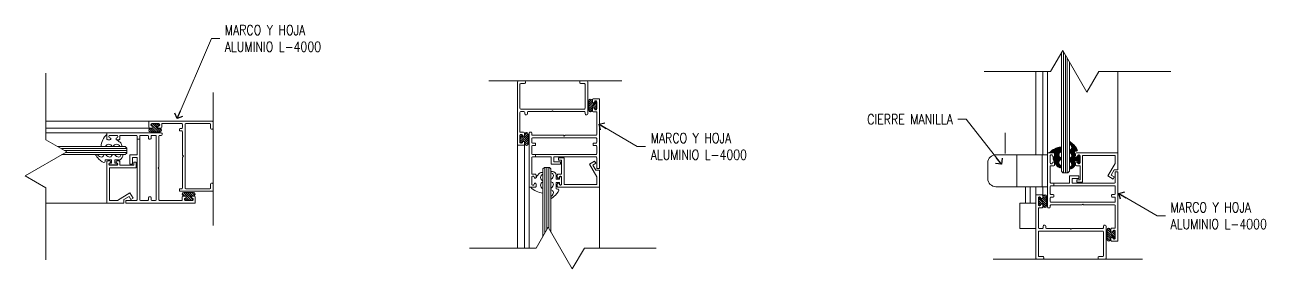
# Model space of a CAD drawing. Header units: metres. Extents: x -40 to 265, y 63 to 163.
# Drawn here: x -38.037 to -37.288, y 66.397 to 66.543 of the extents above; entities that cross this region are included whole.
import ezdxf

# ---------------------------------------------------------------- set-up
doc = ezdxf.new("R2010")
doc.units = ezdxf.units.M
doc.header["$LTSCALE"] = 5
doc.header["$MEASUREMENT"] = 0
doc.layers.get('0').update_dxf_attribs({"color": 30})
for name, color, linetype, lineweight in [('A-ANNO-DIMS', 3, 'Continuous', 18), ('A-ANNO-SYMB', 3, 'Continuous', 18), ('A-ANNO-TEXT', 3, 'Continuous', 18), ('A-DETL-MBND', 3, 'Continuous', 18), ('A-DETL-PATT', 8, 'Continuous', 18)]:
    doc.layers.add(name, color=color, linetype=linetype, lineweight=lineweight)
doc.styles.add('E-ROMANS', font='romans.shx', dxfattribs={"width": 0.8})
doc.dimstyles.new('E-0001_ARW_24', dxfattribs={"dimscale": 0.001, "dimtxt": 2.4, "dimasz": 2.4, "dimexe": 1.2, "dimexo": 0.8, "dimgap": 1.2, "dimtad": 0, "dimdec": 0, "dimlfac": 1000, "dimzin": 0, "dimdsep": 46, "dimtxsty": 'E-ROMANS', "dimblk": 'OPEN90', "dimcen": 1.2, "dimclrd": 256, "dimclre": 256, "dimclrt": 256, "dimadec": 0, "dimazin": 0, "dimtfac": 1, "dimtdec": 0, "dimtmove": 1, "dimatfit": 3, "dimldrblk": 'OPEN90', "dimfxl": 1, "dimtfill": 1, "dimtolj": 1, "dimtzin": 0, "dimlwd": -1, "dimarcsym": 0})
pattern_1 = [(45, (2.19729854, 0.17495757), (-0.000265165043, 0.000265165043), [])]

# ---------------------------------------------------------------- blocks, each defined once
blk = doc.blocks.new('_Open90')
at = {"color": 0, "linetype": 'ByBlock', "lineweight": -2}
for p, q in [((0, 0), (-1, 0)), ((-0.5, 0.5), (0, 0)), ((0, 0), (-0.5, -0.5))]:
    blk.add_line(p, q, dxfattribs=at)

msp = doc.modelspace()

# ---------------------------------------------------------------- hatches: boundary and pattern name
at = {"layer": 'A-DETL-PATT'}
h = msp.add_hatch(dxfattribs=at)
h.set_pattern_fill('ANSI31', color=256, scale=0.003, style=0)
h.set_pattern_definition(pattern_1)
edge = h.paths.add_edge_path()
edge.add_line((-37.417303, 66.466827), (-37.417303, 66.469537))
edge.add_arc((-37.416441, 66.458242), 0.011328, 94.363712, 136.53353)
edge.add_line((-37.424663, 66.466035), (-37.421832, 66.466035))
edge.add_arc((-37.421832, 66.465557), 0.000477, 0, 90, ccw=False)
edge.add_line((-37.421354, 66.465557), (-37.421354, 66.464221))
edge.add_arc((-37.421832, 66.464221), 0.000477, -90, 0, ccw=False)
edge.add_line((-37.421832, 66.463744), (-37.422118, 66.463744))
edge.add_arc((-37.417851, 66.462849), 0.00436, 168.153871, 213.321258)
edge.add_arc((-37.421832, 66.460116), 0.000477, 19.26876, 45, ccw=False)
edge.add_spline(control_points=[(-37.421381, 66.460274), (-37.421033, 66.459721), (-37.420299, 66.458575), (-37.418945, 66.457045), (-37.417754, 66.457184), (-37.417303, 66.457237)], knot_values=[0.0002175, 0.0002175, 0.0002175, 0.0002175, 0.0022229, 0.004367, 0.0056704, 0.0056704, 0.0056704, 0.0056704], degree=3, periodic=0)
edge.add_line((-37.417303, 66.457237), (-37.417303, 66.458282))
edge.add_arc((-37.416717, 66.460241), 0.002045, 106.663032, 253.336968, ccw=False)
edge.add_line((-37.417303, 66.4622), (-37.417303, 66.462909))
edge.add_arc((-37.416717, 66.464868), 0.002045, 106.663032, 253.336968, ccw=False)
h = msp.add_hatch(dxfattribs=at)
h.set_pattern_fill('ANSI31', color=256, scale=0.003, style=0)
h.set_pattern_definition(pattern_1)
edge = h.paths.add_edge_path()
edge.add_line((-37.409503, 66.463226), (-37.40938, 66.467101))
edge.add_spline(control_points=[(-37.40938, 66.467101), (-37.408809, 66.467113), (-37.406646, 66.467156), (-37.409976, 66.471154), (-37.411724, 66.472406), (-37.412531, 66.472984)], knot_values=[0, 0, 0, 0, 0.0014355, 0.005431, 0.0088574, 0.0088574, 0.0088574, 0.0088574], degree=3, periodic=0)
edge.add_line((-37.412531, 66.472984), (-37.412531, 66.471665))
edge.add_spline(control_points=[(-37.412531, 66.471665), (-37.412285, 66.471466), (-37.411428, 66.470771), (-37.410545, 66.4686), (-37.411954, 66.467968), (-37.412531, 66.46771)], knot_values=[0, 0, 0, 0, 0.0009721, 0.0033964, 0.0050747, 0.0050747, 0.0050747, 0.0050747], degree=3, periodic=0)
edge.add_line((-37.412531, 66.46771), (-37.412531, 66.466746))
edge.add_spline(control_points=[(-37.412531, 66.466746), (-37.412285, 66.466547), (-37.411428, 66.465851), (-37.410545, 66.463681), (-37.411954, 66.463049), (-37.412531, 66.46279)], knot_values=[0, 0, 0, 0, 0.0009721, 0.0033964, 0.0050747, 0.0050747, 0.0050747, 0.0050747], degree=3, periodic=0)
edge.add_line((-37.412531, 66.46279), (-37.412531, 66.461421))
edge.add_spline(control_points=[(-37.412531, 66.461421), (-37.412285, 66.461222), (-37.411428, 66.460526), (-37.410545, 66.458356), (-37.411954, 66.457724), (-37.412531, 66.457465)], knot_values=[0, 0, 0, 0, 0.0009721, 0.0033964, 0.0050747, 0.0050747, 0.0050747, 0.0050747], degree=3, periodic=0)
edge.add_line((-37.412531, 66.457465), (-37.412531, 66.456603))
edge.add_arc((-37.412054, 66.459387), 0.002824, 260.289396, 334.592532)
edge.add_line((-37.409503, 66.458175), (-37.409503, 66.461271))
edge.add_line((-37.409503, 66.461271), (-37.407385, 66.461271))
edge.add_line((-37.407385, 66.461271), (-37.407385, 66.4601))
edge.add_arc((-37.407098, 66.4601), 0.000286, 180, 270)
edge.add_line((-37.407098, 66.459814), (-37.406621, 66.459814))
edge.add_arc((-37.406621, 66.4601), 0.000286, 270, 360)
edge.add_line((-37.406335, 66.4601), (-37.406335, 66.464396))
edge.add_arc((-37.406621, 66.464396), 0.000286, 360, 450)
edge.add_line((-37.406621, 66.464682), (-37.407098, 66.464682))
edge.add_arc((-37.407098, 66.464396), 0.000286, 90, 180)
edge.add_line((-37.407385, 66.464396), (-37.407385, 66.463226))
edge.add_line((-37.407385, 66.463226), (-37.409503, 66.463226))

# ---------------------------------------------------------------- linework, layer by layer
for p, q in [((-37.698192, 66.497987), (-37.699893, 66.496286)), ((-37.699234, 66.498211), (-37.699833, 66.497612)), ((-37.697889, 66.497025), (-37.699893, 66.49502)), ((-37.695543, 66.496839), (-37.699893, 66.492489)), ((-37.697678, 66.49597), (-37.699893, 66.493755)), ((-37.695216, 66.495901), (-37.699854, 66.491263)), ((-37.697889, 66.491962), (-37.699247, 66.490605)), ((-37.695216, 66.494635), (-37.696837, 66.493014)), ((-37.695216, 66.49337), (-37.696266, 66.49232)), ((-37.961557, 66.483024), (-37.957207, 66.478673)), ((-37.960619, 66.483351), (-37.955981, 66.478713)), ((-37.959353, 66.483351), (-37.957732, 66.48173)), ((-37.958087, 66.483351), (-37.957037, 66.482301)), ((-37.962929, 66.479333), (-37.96233, 66.478734)), ((-37.962705, 66.480375), (-37.961004, 66.478673)), ((-37.961743, 66.480678), (-37.959738, 66.478673)), ((-37.960688, 66.480889), (-37.958472, 66.478673)), ((-37.95668, 66.480678), (-37.955322, 66.47932)), ((-37.740804, 66.472912), (-37.736167, 66.47755)), ((-37.740804, 66.475443), (-37.739754, 66.476493)), ((-37.740804, 66.474178), (-37.739183, 66.475799)), ((-37.740477, 66.471974), (-37.736127, 66.476324)), ((-37.738343, 66.472843), (-37.736127, 66.475058)), ((-37.738132, 66.476851), (-37.736774, 66.478208)), ((-37.738132, 66.471788), (-37.736127, 66.473793)), ((-37.737828, 66.470826), (-37.736127, 66.472527)), ((-37.736787, 66.470602), (-37.736187, 66.471201)), ((-37.941568, 66.440435), (-37.942926, 66.441793)), ((-37.93763, 66.437762), (-37.942268, 66.4424)), ((-37.940161, 66.437762), (-37.941211, 66.438812)), ((-37.936691, 66.438089), (-37.941042, 66.442439)), ((-37.938896, 66.437762), (-37.940517, 66.439383)), ((-37.937561, 66.440224), (-37.939776, 66.442439)), ((-37.936506, 66.440435), (-37.938511, 66.442439)), ((-37.935544, 66.440738), (-37.937245, 66.442439)), ((-37.93532, 66.44178), (-37.935919, 66.442379)), ((-37.430861, 66.438673), (-37.426223, 66.434035)), ((-37.430861, 66.437407), (-37.42924, 66.435786)), ((-37.430534, 66.439612), (-37.426184, 66.435261)), ((-37.428399, 66.438742), (-37.426184, 66.436527)), ((-37.428188, 66.439797), (-37.426184, 66.437792)), ((-37.427885, 66.440759), (-37.426184, 66.439058)), ((-37.426843, 66.440983), (-37.426244, 66.440384)), ((-37.430861, 66.436142), (-37.429811, 66.435092)), ((-37.428188, 66.434735), (-37.42683, 66.433377)), ((-37.3856, 66.414746), (-37.38995, 66.419096)), ((-37.387734, 66.415615), (-37.38995, 66.417831)), ((-37.387945, 66.414561), (-37.38995, 66.416565)), ((-37.388249, 66.413598), (-37.38995, 66.4153)), ((-37.385273, 66.415685), (-37.38991, 66.420322)), ((-37.387945, 66.419623), (-37.389303, 66.420981)), ((-37.385273, 66.41695), (-37.386894, 66.418571)), ((-37.385273, 66.418216), (-37.386323, 66.419266)), ((-37.38929, 66.413375), (-37.38989, 66.413974))]:
    msp.add_line(p, q)
at = {"layer": 'A-ANNO-SYMB'}
for p, q in [((-37.4165, 66.527303), (-37.423716, 66.514803)), ((-37.402066, 66.502303), (-37.4165, 66.527303)), ((-38.024417, 66.473922), (-38.024417, 66.513707)), ((-37.423716, 66.514803), (-37.463502, 66.514803)), ((-37.394849, 66.514803), (-37.402066, 66.502303)), ((-37.351895, 66.514803), (-37.394849, 66.514803)), ((-38.011917, 66.466705), (-38.024417, 66.473922)), ((-38.036917, 66.452271), (-38.011917, 66.466705)), ((-38.024417, 66.445054), (-38.036917, 66.452271)), ((-38.024417, 66.4021), (-38.024417, 66.445054)), ((-37.724159, 66.421614), (-37.731375, 66.409114)), ((-37.709725, 66.396614), (-37.724159, 66.421614)), ((-37.731375, 66.409114), (-37.771161, 66.409114)), ((-37.702508, 66.409114), (-37.709725, 66.396614)), ((-37.659554, 66.409114), (-37.702508, 66.409114))]:
    msp.add_line(p, q, dxfattribs=at)
at = {"layer": 'A-DETL-MBND'}
for p, q in [((-37.417303, 66.52591), (-37.417303, 66.455153)), ((-37.41612, 66.526645), (-37.41612, 66.454198)), ((-37.414936, 66.524595), (-37.414936, 66.454198)), ((-37.413753, 66.522545), (-37.413753, 66.454198)), ((-37.412531, 66.520428), (-37.412531, 66.455153)), ((-37.432579, 66.464925), (-37.432579, 66.514803)), ((-37.428379, 66.464925), (-37.428379, 66.514803)), ((-37.425554, 66.514803), (-37.425554, 66.466035)), ((-37.383554, 66.514803), (-37.383554, 66.466035)), ((-37.680057, 66.509099), (-37.759686, 66.509099)), ((-37.742522, 66.508621), (-37.742522, 66.470621)), ((-37.738227, 66.509099), (-37.742045, 66.509099)), ((-37.740995, 66.492776), (-37.740995, 66.507094)), ((-37.740518, 66.507571), (-37.738227, 66.507571)), ((-37.73775, 66.508049), (-37.73775, 66.508621)), ((-37.705295, 66.508621), (-37.705295, 66.508049)), ((-37.701, 66.509099), (-37.704818, 66.509099)), ((-37.704818, 66.507571), (-37.702527, 66.507571)), ((-37.70205, 66.507094), (-37.70205, 66.492776)), ((-37.700523, 66.48934), (-37.700523, 66.508621)), ((-37.924432, 66.422603), (-37.924432, 66.502233)), ((-37.699893, 66.497269), (-37.699893, 66.491542)), ((-37.697889, 66.496458), (-37.697889, 66.497269)), ((-37.697698, 66.496537), (-37.697698, 66.497873)), ((-37.69722, 66.498351), (-37.693498, 66.498351)), ((-37.693498, 66.498351), (-37.693498, 66.456793)), ((-37.740995, 66.478353), (-37.740995, 66.490294)), ((-37.702527, 66.492299), (-37.740518, 66.492299)), ((-37.740518, 66.490771), (-37.738609, 66.490771)), ((-37.738132, 66.490294), (-37.738132, 66.48934)), ((-37.736604, 66.48934), (-37.736604, 66.490294)), ((-37.736127, 66.490771), (-37.722197, 66.490771)), ((-37.72186, 66.490911), (-37.721522, 66.491249)), ((-37.721522, 66.491249), (-37.721185, 66.490911)), ((-37.720848, 66.490771), (-37.702527, 66.490771)), ((-37.70205, 66.490294), (-37.70205, 66.48934)), ((-37.697889, 66.491542), (-37.697889, 66.492353)), ((-37.697698, 66.491096), (-37.697698, 66.492433)), ((-37.696934, 66.49606), (-37.69722, 66.49606)), ((-37.696934, 66.495789), (-37.69722, 66.495789)), ((-37.69722, 66.493021), (-37.696934, 66.493021)), ((-37.69722, 66.49291), (-37.696934, 66.49291)), ((-37.695025, 66.490619), (-37.69722, 66.490619)), ((-37.696457, 66.496633), (-37.696457, 66.496537)), ((-37.696457, 66.492433), (-37.696457, 66.492337)), ((-37.696266, 66.496553), (-37.696266, 66.496458)), ((-37.696266, 66.492353), (-37.696266, 66.492258)), ((-37.695502, 66.49711), (-37.69598, 66.49711)), ((-37.695502, 66.496839), (-37.69598, 66.496839)), ((-37.69598, 66.491971), (-37.695502, 66.491971)), ((-37.69598, 66.49186), (-37.695502, 66.49186)), ((-37.695216, 66.492258), (-37.695216, 66.496553)), ((-37.695025, 66.492337), (-37.695025, 66.496633)), ((-37.695025, 66.477064), (-37.695025, 66.490619)), ((-37.962909, 66.485069), (-38.024417, 66.485069)), ((-37.924909, 66.485069), (-37.962909, 66.485069)), ((-37.962909, 66.485069), (-37.962909, 66.481346)), ((-37.961669, 66.482587), (-37.961669, 66.483064)), ((-37.961557, 66.483064), (-37.961557, 66.482587)), ((-37.956975, 66.483351), (-37.961271, 66.483351)), ((-37.961271, 66.482301), (-37.961175, 66.482301)), ((-37.961191, 66.483541), (-37.956896, 66.483541)), ((-37.961191, 66.483541), (-37.956896, 66.483541)), ((-37.957071, 66.482301), (-37.956975, 66.482301)), ((-37.956689, 66.482587), (-37.956689, 66.483064)), ((-37.956419, 66.483064), (-37.956419, 66.482587)), ((-37.955178, 66.481346), (-37.955178, 66.483541)), ((-37.955178, 66.483541), (-37.943237, 66.483541)), ((-37.942759, 66.483064), (-37.942759, 66.481155)), ((-37.941232, 66.445073), (-37.941232, 66.483064)), ((-37.940755, 66.483541), (-37.926437, 66.483541)), ((-37.925959, 66.483064), (-37.925959, 66.480773)), ((-37.924432, 66.480773), (-37.924432, 66.484591)), ((-37.737654, 66.488862), (-37.737082, 66.488862)), ((-37.701573, 66.488862), (-37.701, 66.488862)), ((-37.962909, 66.480869), (-38.024417, 66.480869)), ((-38.024417, 66.478044), (-37.98798, 66.478044)), ((-37.98798, 66.478044), (-37.955512, 66.478044)), ((-37.98798, 66.478044), (-37.98798, 66.474321)), ((-37.986739, 66.475562), (-37.986739, 66.476039)), ((-37.986262, 66.476517), (-37.981966, 66.476517)), ((-37.986262, 66.476517), (-37.981966, 66.476517)), ((-37.986166, 66.475085), (-37.986262, 66.475085)), ((-37.981966, 66.475085), (-37.982062, 66.475085)), ((-37.981489, 66.476039), (-37.981489, 66.475562)), ((-37.980248, 66.476517), (-37.970372, 66.476517)), ((-37.980248, 66.474321), (-37.980248, 66.476517)), ((-37.969894, 66.464911), (-37.969894, 66.476039)), ((-37.968367, 66.438049), (-37.968367, 66.476039)), ((-37.96789, 66.476517), (-37.963594, 66.476517)), ((-37.963117, 66.476039), (-37.963117, 66.474703)), ((-37.962432, 66.480869), (-37.961096, 66.480869)), ((-37.961175, 66.480678), (-37.961987, 66.480678)), ((-37.961987, 66.478673), (-37.956259, 66.478673)), ((-37.96159, 66.474703), (-37.96159, 66.476039)), ((-37.961096, 66.48211), (-37.961191, 66.48211)), ((-37.961113, 66.476517), (-37.958948, 66.476517)), ((-37.960619, 66.481346), (-37.960619, 66.481632)), ((-37.960507, 66.481632), (-37.960507, 66.481346)), ((-37.958471, 66.476039), (-37.958471, 66.438049)), ((-37.957739, 66.481346), (-37.957739, 66.481632)), ((-37.957469, 66.481632), (-37.957469, 66.481346)), ((-37.956259, 66.480678), (-37.957071, 66.480678)), ((-37.956896, 66.48211), (-37.956991, 66.48211)), ((-37.956991, 66.480869), (-37.955655, 66.480869)), ((-37.956944, 66.476039), (-37.956944, 66.457521)), ((-37.955512, 66.476517), (-37.956466, 66.476517)), ((-37.955035, 66.477567), (-37.955035, 66.476994)), ((-37.944669, 66.480201), (-37.944669, 66.479628)), ((-37.943237, 66.480678), (-37.944191, 66.480678)), ((-37.944191, 66.479151), (-37.943237, 66.479151)), ((-37.942759, 66.478673), (-37.942759, 66.464744)), ((-37.925482, 66.480296), (-37.924909, 66.480296)), ((-37.7388, 66.478353), (-37.740995, 66.478353)), ((-37.740995, 66.47234), (-37.740995, 66.476635)), ((-37.740995, 66.47234), (-37.740995, 66.476635)), ((-37.740804, 66.476555), (-37.740804, 66.47226)), ((-37.740518, 66.477112), (-37.740041, 66.477112)), ((-37.740041, 66.476842), (-37.740518, 66.476842)), ((-37.739754, 66.47646), (-37.739754, 66.476555)), ((-37.739563, 66.476635), (-37.739563, 66.47654)), ((-37.739086, 66.476062), (-37.7388, 66.476062)), ((-37.7388, 66.475792), (-37.739086, 66.475792)), ((-37.738322, 66.47654), (-37.738322, 66.477876)), ((-37.738132, 66.477271), (-37.738132, 66.47646)), ((-37.736127, 66.471544), (-37.736127, 66.477271)), ((-37.735498, 66.445551), (-37.735498, 66.478019)), ((-37.73502, 66.478496), (-37.734448, 66.478496)), ((-37.73397, 66.478019), (-37.73397, 66.477064)), ((-37.733493, 66.476587), (-37.714975, 66.476587)), ((-37.733493, 66.47506), (-37.695502, 66.47506)), ((-37.714975, 66.476587), (-37.714498, 66.47611)), ((-37.714498, 66.47611), (-37.71402, 66.476587)), ((-37.71402, 66.476587), (-37.695502, 66.476587)), ((-37.451008, 66.478129), (-37.451008, 66.465661)), ((-38.017265, 66.469793), (-37.977099, 66.469793)), ((-38.015215, 66.468609), (-37.976144, 66.468609)), ((-38.013165, 66.467426), (-37.976144, 66.467426)), ((-37.987503, 66.473844), (-37.986166, 66.473844)), ((-37.985689, 66.474321), (-37.985689, 66.474608)), ((-37.982539, 66.474608), (-37.982539, 66.474321)), ((-37.982062, 66.473844), (-37.980726, 66.473844)), ((-37.976144, 66.468838), (-37.977099, 66.469793)), ((-37.976144, 66.465975), (-37.976144, 66.468838)), ((-37.968367, 66.474226), (-37.969894, 66.474226)), ((-37.96264, 66.474226), (-37.962067, 66.474226)), ((-37.742522, 66.470621), (-37.7388, 66.470621)), ((-37.742522, 66.470621), (-37.742522, 66.409114)), ((-37.740518, 66.471974), (-37.740041, 66.471974)), ((-37.740041, 66.471862), (-37.740518, 66.471862)), ((-37.739754, 66.47226), (-37.739754, 66.472355)), ((-37.739563, 66.472435), (-37.739563, 66.47234)), ((-37.739086, 66.473024), (-37.7388, 66.473024)), ((-37.7388, 66.472912), (-37.739086, 66.472912)), ((-37.738322, 66.471099), (-37.738322, 66.472435)), ((-37.738322, 66.470621), (-37.738322, 66.409114)), ((-37.738132, 66.472355), (-37.738132, 66.471544)), ((-37.73397, 66.472418), (-37.73397, 66.474583)), ((-37.73397, 66.465641), (-37.73397, 66.469937)), ((-37.732157, 66.471941), (-37.733493, 66.471941)), ((-37.733493, 66.470414), (-37.732157, 66.470414)), ((-37.73168, 66.470891), (-37.73168, 66.471464)), ((-37.697316, 66.471464), (-37.697316, 66.470891)), ((-37.695502, 66.471941), (-37.696839, 66.471941)), ((-37.696839, 66.470414), (-37.695502, 66.470414)), ((-37.695025, 66.474583), (-37.695025, 66.472418)), ((-37.695025, 66.469937), (-37.695025, 66.465641)), ((-38.014834, 66.46502), (-37.977099, 66.46502)), ((-38.012718, 66.466242), (-37.976144, 66.466242)), ((-37.989047, 66.46187), (-37.985171, 66.461993)), ((-37.98798, 66.436044), (-37.98798, 66.460829)), ((-37.987503, 66.461306), (-37.986166, 66.461306)), ((-37.986341, 66.459874), (-37.985171, 66.459874)), ((-37.986166, 66.460065), (-37.986262, 66.460065)), ((-37.985689, 66.460829), (-37.985689, 66.460542)), ((-37.985171, 66.459874), (-37.985171, 66.461993)), ((-37.983216, 66.459874), (-37.983216, 66.461993)), ((-37.983216, 66.461993), (-37.980121, 66.461993)), ((-37.982046, 66.459874), (-37.983216, 66.459874)), ((-37.982539, 66.460542), (-37.982539, 66.460829)), ((-37.982062, 66.461306), (-37.980726, 66.461306)), ((-37.981966, 66.460065), (-37.982062, 66.460065)), ((-37.980248, 66.460829), (-37.980248, 66.458633)), ((-37.976144, 66.465975), (-37.977099, 66.46502)), ((-37.97427, 66.459261), (-37.97427, 66.464911)), ((-37.969894, 66.464911), (-37.97427, 66.464911)), ((-37.972743, 66.459261), (-37.972743, 66.463384)), ((-37.972743, 66.463384), (-37.969894, 66.463384)), ((-37.971914, 66.458633), (-37.971914, 66.460469)), ((-37.971914, 66.460469), (-37.970387, 66.460469)), ((-37.970387, 66.457106), (-37.970387, 66.460469)), ((-37.969894, 66.438049), (-37.969894, 66.463384)), ((-37.942759, 66.463394), (-37.942759, 66.445073)), ((-37.94262, 66.464406), (-37.942282, 66.464069)), ((-37.942282, 66.464069), (-37.94262, 66.463731)), ((-37.73397, 66.453283), (-37.73397, 66.463159)), ((-37.695502, 66.465164), (-37.733493, 66.465164)), ((-37.722365, 66.463637), (-37.733493, 66.463637)), ((-37.73168, 66.465164), (-37.73168, 66.463637)), ((-37.722365, 66.463637), (-37.722365, 66.459261)), ((-37.695502, 66.463637), (-37.720838, 66.463637)), ((-37.720838, 66.460788), (-37.720838, 66.463637)), ((-37.716714, 66.460788), (-37.720838, 66.460788)), ((-37.717922, 66.461617), (-37.717922, 66.463144)), ((-37.71456, 66.463144), (-37.717922, 66.463144)), ((-37.716087, 66.461617), (-37.717922, 66.461617)), ((-37.716714, 66.459261), (-37.716714, 66.460788)), ((-37.716087, 66.453283), (-37.716087, 66.461617)), ((-37.71456, 66.447078), (-37.71456, 66.463144)), ((-37.699523, 66.459274), (-37.696374, 66.461166)), ((-37.695601, 66.45988), (-37.697441, 66.458775)), ((-37.696374, 66.461166), (-37.695601, 66.45988)), ((-37.695025, 66.456793), (-37.695025, 66.463159)), ((-37.461284, 66.450607), (-37.461284, 66.460153)), ((-37.425695, 66.464925), (-37.456512, 66.464925)), ((-37.443913, 66.464925), (-37.443913, 66.445835)), ((-37.428868, 66.464925), (-37.428868, 66.445835)), ((-37.425554, 66.466035), (-37.425554, 66.433566)), ((-37.425554, 66.466035), (-37.421832, 66.466035)), ((-37.424027, 66.464316), (-37.424027, 66.460021)), ((-37.424027, 66.464316), (-37.424027, 66.460021)), ((-37.423072, 66.464794), (-37.423549, 66.464794)), ((-37.422595, 66.464221), (-37.422595, 66.464316)), ((-37.422595, 66.460021), (-37.422595, 66.460116)), ((-37.421832, 66.463744), (-37.422118, 66.463744)), ((-37.422118, 66.460594), (-37.421832, 66.460594)), ((-37.421354, 66.465557), (-37.421354, 66.464221)), ((-37.421354, 66.460116), (-37.421354, 66.45878)), ((-37.40938, 66.467101), (-37.409503, 66.463226)), ((-37.407385, 66.463226), (-37.409503, 66.463226)), ((-37.409503, 66.461271), (-37.409503, 66.458175)), ((-37.407385, 66.461271), (-37.409503, 66.461271)), ((-37.408816, 66.465557), (-37.408816, 66.464221)), ((-37.408816, 66.460116), (-37.408816, 66.45878)), ((-37.383554, 66.466035), (-37.408339, 66.466035)), ((-37.408339, 66.463744), (-37.408053, 66.463744)), ((-37.408053, 66.460594), (-37.408339, 66.460594)), ((-37.407576, 66.464221), (-37.407576, 66.464316)), ((-37.407576, 66.460021), (-37.407576, 66.460116)), ((-37.407385, 66.464396), (-37.407385, 66.463226)), ((-37.407385, 66.4601), (-37.407385, 66.461271)), ((-37.407098, 66.464794), (-37.406621, 66.464794)), ((-37.407098, 66.464682), (-37.406621, 66.464682)), ((-37.406621, 66.459814), (-37.407098, 66.459814)), ((-37.406335, 66.464396), (-37.406335, 66.4601)), ((-37.406144, 66.464316), (-37.406144, 66.460021)), ((-37.406144, 66.464316), (-37.406144, 66.460021)), ((-37.404616, 66.464507), (-37.404616, 66.448441)), ((-37.385082, 66.464507), (-37.404616, 66.464507)), ((-37.385082, 66.459796), (-37.38958, 66.452312)), ((-37.385082, 66.464507), (-37.385082, 66.459796)), ((-37.383554, 66.455834), (-37.383554, 66.466035)), ((-37.986739, 66.459588), (-37.986739, 66.459111)), ((-37.986628, 66.459588), (-37.986628, 66.459111)), ((-37.986453, 66.437571), (-37.986453, 66.457106)), ((-37.986453, 66.457106), (-37.970387, 66.457106)), ((-37.986341, 66.458824), (-37.982046, 66.458824)), ((-37.986262, 66.458633), (-37.981966, 66.458633)), ((-37.986262, 66.458633), (-37.981966, 66.458633)), ((-37.98176, 66.459111), (-37.98176, 66.459588)), ((-37.981489, 66.459111), (-37.981489, 66.459588)), ((-37.980248, 66.458633), (-37.971914, 66.458633)), ((-37.97427, 66.459261), (-37.972743, 66.459261)), ((-37.956944, 66.457521), (-37.957421, 66.457044)), ((-37.957421, 66.457044), (-37.956944, 66.456567)), ((-37.956944, 66.456567), (-37.956944, 66.438049)), ((-37.731775, 66.453283), (-37.73397, 66.453283)), ((-37.731298, 66.451469), (-37.731298, 66.452805)), ((-37.726292, 66.457387), (-37.727247, 66.456432)), ((-37.727247, 66.416266), (-37.727247, 66.456432)), ((-37.723428, 66.457387), (-37.726292, 66.457387)), ((-37.726063, 66.418316), (-37.726063, 66.457387)), ((-37.724879, 66.420366), (-37.724879, 66.457387)), ((-37.723696, 66.420813), (-37.723696, 66.457387)), ((-37.723428, 66.457387), (-37.722474, 66.456432)), ((-37.722474, 66.418696), (-37.722474, 66.456432)), ((-37.716714, 66.459261), (-37.722365, 66.459261)), ((-37.719446, 66.450315), (-37.719446, 66.45341)), ((-37.71876, 66.451469), (-37.71876, 66.452805)), ((-37.718282, 66.453283), (-37.716087, 66.453283)), ((-37.695025, 66.451789), (-37.699523, 66.459274)), ((-37.697441, 66.458775), (-37.695625, 66.455752)), ((-37.695625, 66.455752), (-37.693498, 66.455752)), ((-37.695025, 66.456793), (-37.693498, 66.456793)), ((-37.693498, 66.455752), (-37.693498, 66.445551)), ((-37.424027, 66.458303), (-37.424027, 66.448426)), ((-37.421832, 66.458303), (-37.424027, 66.458303)), ((-37.42355, 66.459544), (-37.423073, 66.459544)), ((-37.416349, 66.454198), (-37.417303, 66.455153)), ((-37.413485, 66.454198), (-37.416349, 66.454198)), ((-37.413485, 66.454198), (-37.412531, 66.455153)), ((-37.406771, 66.452325), (-37.412422, 66.452325)), ((-37.412422, 66.447949), (-37.412422, 66.452325)), ((-37.408339, 66.458303), (-37.406144, 66.458303)), ((-37.406621, 66.459544), (-37.407098, 66.459544)), ((-37.406771, 66.452325), (-37.406771, 66.450797)), ((-37.406144, 66.458303), (-37.406144, 66.449968)), ((-37.38958, 66.452312), (-37.386431, 66.450419)), ((-37.387498, 66.452811), (-37.385681, 66.455834)), ((-37.385658, 66.451705), (-37.387498, 66.452811)), ((-37.385681, 66.455834), (-37.383554, 66.455834)), ((-37.385082, 66.454792), (-37.383554, 66.454792)), ((-37.385082, 66.454792), (-37.385082, 66.448426)), ((-37.383554, 66.413235), (-37.383554, 66.454792)), ((-37.925959, 66.447364), (-37.925959, 66.445073)), ((-37.924909, 66.447842), (-37.925482, 66.447842)), ((-37.924432, 66.443546), (-37.924432, 66.447364)), ((-37.735498, 66.445551), (-37.731775, 66.445551)), ((-37.735498, 66.409114), (-37.735498, 66.445551)), ((-37.73397, 66.447269), (-37.73397, 66.451564)), ((-37.73397, 66.447269), (-37.73397, 66.451564)), ((-37.733493, 66.452042), (-37.733016, 66.452042)), ((-37.733016, 66.446792), (-37.733493, 66.446792)), ((-37.732539, 66.451564), (-37.732539, 66.451469)), ((-37.732539, 66.447364), (-37.732539, 66.447269)), ((-37.732061, 66.450992), (-37.731775, 66.450992)), ((-37.731775, 66.447842), (-37.732061, 66.447842)), ((-37.731298, 66.446028), (-37.731298, 66.447364)), ((-37.717328, 66.450315), (-37.719446, 66.450315)), ((-37.719324, 66.444484), (-37.719446, 66.448359)), ((-37.717328, 66.448359), (-37.719446, 66.448359)), ((-37.71876, 66.446028), (-37.71876, 66.447364)), ((-37.717996, 66.450992), (-37.718282, 66.450992)), ((-37.718282, 66.447842), (-37.717996, 66.447842)), ((-37.693498, 66.445551), (-37.718282, 66.445551)), ((-37.717519, 66.451564), (-37.717519, 66.451469)), ((-37.717519, 66.447364), (-37.717519, 66.447269)), ((-37.717328, 66.451485), (-37.717328, 66.450315)), ((-37.717328, 66.447189), (-37.717328, 66.448359)), ((-37.716564, 66.452042), (-37.717042, 66.452042)), ((-37.716564, 66.451771), (-37.717042, 66.451771)), ((-37.717042, 66.446903), (-37.716564, 66.446903)), ((-37.717042, 66.446792), (-37.716564, 66.446792)), ((-37.716278, 66.447189), (-37.716278, 66.451485)), ((-37.716087, 66.447269), (-37.716087, 66.451564)), ((-37.716087, 66.447269), (-37.716087, 66.451564)), ((-37.695025, 66.447078), (-37.71456, 66.447078)), ((-37.695025, 66.447078), (-37.695025, 66.451789)), ((-37.693498, 66.409114), (-37.693498, 66.445551)), ((-37.425554, 66.445835), (-37.456512, 66.445835)), ((-37.438784, 66.435896), (-37.438784, 66.445835)), ((-37.43592, 66.435896), (-37.43592, 66.445835)), ((-37.432579, 66.440964), (-37.432579, 66.445835)), ((-37.428379, 66.439818), (-37.428379, 66.445835)), ((-37.424027, 66.445944), (-37.424027, 66.441649)), ((-37.412422, 66.447949), (-37.42355, 66.447949)), ((-37.385559, 66.446422), (-37.42355, 66.446422)), ((-37.421736, 66.446422), (-37.421736, 66.447949)), ((-37.406771, 66.450797), (-37.410895, 66.450797)), ((-37.410895, 66.450797), (-37.410895, 66.447949)), ((-37.385559, 66.447949), (-37.410895, 66.447949)), ((-37.407979, 66.449968), (-37.407979, 66.448441)), ((-37.406144, 66.449968), (-37.407979, 66.449968)), ((-37.404616, 66.448441), (-37.407979, 66.448441)), ((-37.386431, 66.450419), (-37.385658, 66.451705)), ((-37.385082, 66.441649), (-37.385082, 66.445944)), ((-37.986453, 66.437571), (-37.981742, 66.437571)), ((-37.981742, 66.437571), (-37.974257, 66.442069)), ((-37.974756, 66.439988), (-37.977779, 66.438171)), ((-37.977779, 66.438171), (-37.977779, 66.436044)), ((-37.976737, 66.437571), (-37.976737, 66.436044)), ((-37.976737, 66.437571), (-37.970372, 66.437571)), ((-37.973651, 66.438148), (-37.974756, 66.439988)), ((-37.974257, 66.442069), (-37.972365, 66.43892)), ((-37.972365, 66.43892), (-37.973651, 66.438148)), ((-37.963594, 66.437571), (-37.96789, 66.437571)), ((-37.963117, 66.439385), (-37.963117, 66.438049)), ((-37.962067, 66.439862), (-37.96264, 66.439862)), ((-37.96159, 66.438049), (-37.96159, 66.439385)), ((-37.958948, 66.437571), (-37.961113, 66.437571)), ((-37.956466, 66.437571), (-37.942912, 66.437571)), ((-37.944669, 66.444119), (-37.944669, 66.443546)), ((-37.943237, 66.444596), (-37.944191, 66.444596)), ((-37.944191, 66.443069), (-37.924909, 66.443069)), ((-37.942912, 66.437571), (-37.942912, 66.439767)), ((-37.942435, 66.440244), (-37.941098, 66.440244)), ((-37.936262, 66.442439), (-37.941989, 66.442439)), ((-37.941989, 66.440435), (-37.941178, 66.440435)), ((-37.941671, 66.438526), (-37.941671, 66.438049)), ((-37.94156, 66.438526), (-37.94156, 66.438049)), ((-37.941178, 66.438812), (-37.941273, 66.438812)), ((-37.941273, 66.437762), (-37.936978, 66.437762)), ((-37.941098, 66.439003), (-37.941194, 66.439003)), ((-37.941194, 66.437571), (-37.936898, 66.437571)), ((-37.926437, 66.444596), (-37.940755, 66.444596)), ((-37.940621, 66.439767), (-37.940621, 66.43948)), ((-37.94051, 66.439767), (-37.94051, 66.43948)), ((-37.937741, 66.43948), (-37.937741, 66.439767)), ((-37.937471, 66.43948), (-37.937471, 66.439767)), ((-37.937073, 66.440435), (-37.936262, 66.440435)), ((-37.936978, 66.438812), (-37.937073, 66.438812)), ((-37.936994, 66.440244), (-37.935657, 66.440244)), ((-37.936898, 66.439003), (-37.936994, 66.439003)), ((-37.936691, 66.438049), (-37.936691, 66.438526)), ((-37.936421, 66.438049), (-37.936421, 66.438526)), ((-37.93518, 66.439767), (-37.93518, 66.436044)), ((-37.432579, 66.440964), (-37.428857, 66.440964)), ((-37.432579, 66.402964), (-37.432579, 66.440964)), ((-37.431052, 66.439246), (-37.431052, 66.43495)), ((-37.431052, 66.439246), (-37.431052, 66.43495)), ((-37.430861, 66.43503), (-37.430861, 66.439325)), ((-37.430097, 66.439723), (-37.430575, 66.439723)), ((-37.430575, 66.439612), (-37.430097, 66.439612)), ((-37.429811, 66.439325), (-37.429811, 66.43923)), ((-37.42962, 66.43915), (-37.42962, 66.439246)), ((-37.428857, 66.438673), (-37.429143, 66.438673)), ((-37.429143, 66.438562), (-37.428857, 66.438562)), ((-37.428379, 66.440487), (-37.428379, 66.43915)), ((-37.428188, 66.43923), (-37.428188, 66.440041)), ((-37.426184, 66.440041), (-37.426184, 66.434314)), ((-37.424027, 66.439167), (-37.424027, 66.437003)), ((-37.42355, 66.441172), (-37.422214, 66.441172)), ((-37.422214, 66.439644), (-37.42355, 66.439644)), ((-37.421736, 66.440694), (-37.421736, 66.440122)), ((-37.387373, 66.440122), (-37.387373, 66.440694)), ((-37.386895, 66.441172), (-37.385559, 66.441172)), ((-37.385559, 66.439644), (-37.386895, 66.439644)), ((-37.385082, 66.437003), (-37.385082, 66.439167)), ((-38.024417, 66.436044), (-37.98798, 66.436044)), ((-37.977779, 66.436044), (-37.98798, 66.436044)), ((-37.93518, 66.436044), (-37.976737, 66.436044)), ((-37.442125, 66.435896), (-37.442125, 66.42074)), ((-37.432579, 66.435896), (-37.442125, 66.435896)), ((-37.428857, 66.433232), (-37.431052, 66.433232)), ((-37.431052, 66.433232), (-37.431052, 66.421291)), ((-37.430097, 66.434743), (-37.430575, 66.434743)), ((-37.430575, 66.434473), (-37.430097, 66.434473)), ((-37.429811, 66.435125), (-37.429811, 66.43503)), ((-37.42962, 66.43495), (-37.42962, 66.435046)), ((-37.428857, 66.435793), (-37.429143, 66.435793)), ((-37.429143, 66.435523), (-37.428857, 66.435523)), ((-37.428379, 66.435046), (-37.428379, 66.433709)), ((-37.428188, 66.434314), (-37.428188, 66.435125)), ((-37.425077, 66.433089), (-37.424504, 66.433089)), ((-37.424027, 66.433566), (-37.424027, 66.434521)), ((-37.42355, 66.436525), (-37.385559, 66.436525)), ((-37.42355, 66.434998), (-37.405032, 66.434998)), ((-37.405032, 66.434998), (-37.404554, 66.435475)), ((-37.404554, 66.435475), (-37.404077, 66.434998)), ((-37.404077, 66.434998), (-37.385559, 66.434998)), ((-37.385082, 66.434521), (-37.385082, 66.420966)), ((-37.427711, 66.422723), (-37.427138, 66.422723)), ((-37.391629, 66.422723), (-37.391057, 66.422723)), ((-37.442125, 66.42074), (-37.432579, 66.42074)), ((-37.431052, 66.418809), (-37.431052, 66.404491)), ((-37.430575, 66.420814), (-37.428666, 66.420814)), ((-37.392584, 66.419287), (-37.430575, 66.419287)), ((-37.428188, 66.421291), (-37.428188, 66.422246)), ((-37.426661, 66.422246), (-37.426661, 66.421291)), ((-37.426184, 66.420814), (-37.412254, 66.420814)), ((-37.411917, 66.420674), (-37.411579, 66.420337)), ((-37.411579, 66.420337), (-37.411242, 66.420674)), ((-37.410904, 66.420814), (-37.392584, 66.420814)), ((-37.392107, 66.421291), (-37.392107, 66.422246)), ((-37.392107, 66.404491), (-37.392107, 66.418809)), ((-37.390579, 66.422246), (-37.390579, 66.402964)), ((-37.38995, 66.414316), (-37.38995, 66.420044)), ((-37.387945, 66.420044), (-37.387945, 66.419232)), ((-37.387945, 66.415128), (-37.387945, 66.414316)), ((-37.387754, 66.420489), (-37.387754, 66.419153)), ((-37.387754, 66.415048), (-37.387754, 66.413712)), ((-37.385082, 66.420966), (-37.387277, 66.420966)), ((-37.387277, 66.418675), (-37.386991, 66.418675)), ((-37.387277, 66.418564), (-37.386991, 66.418564)), ((-37.386991, 66.415796), (-37.387277, 66.415796)), ((-37.386991, 66.415525), (-37.387277, 66.415525)), ((-37.386514, 66.419153), (-37.386514, 66.419248)), ((-37.386514, 66.414953), (-37.386514, 66.415048)), ((-37.386323, 66.419232), (-37.386323, 66.419328)), ((-37.386323, 66.415032), (-37.386323, 66.415128)), ((-37.386036, 66.419725), (-37.385559, 66.419725)), ((-37.386036, 66.419614), (-37.385559, 66.419614)), ((-37.385273, 66.419328), (-37.385273, 66.415032)), ((-37.385082, 66.419248), (-37.385082, 66.414953)), ((-37.387277, 66.413235), (-37.383554, 66.413235)), ((-37.385559, 66.414746), (-37.386036, 66.414746)), ((-37.385559, 66.414475), (-37.386036, 66.414475)), ((-37.368714, 66.402487), (-37.458068, 66.402487)), ((-37.428284, 66.402487), (-37.432102, 66.402487)), ((-37.430575, 66.404014), (-37.428284, 66.404014)), ((-37.427807, 66.403537), (-37.427807, 66.402964)), ((-37.395352, 66.402964), (-37.395352, 66.403537)), ((-37.394875, 66.404014), (-37.392584, 66.404014)), ((-37.391057, 66.402487), (-37.394875, 66.402487))]:
    msp.add_line(p, q, dxfattribs=at)
for centre, radius, start, end in [((-37.742045, 66.508621), 0.000477, 90, 180), ((-37.740518, 66.507094), 0.000477, 90, 180), ((-37.738227, 66.508621), 0.000477, 360, 90), ((-37.738227, 66.508049), 0.000477, 270, 0), ((-37.704818, 66.508621), 0.000477, 90, 180), ((-37.704818, 66.508049), 0.000477, 180, 270), ((-37.702527, 66.507094), 0.000477, 360, 90), ((-37.701, 66.508621), 0.000477, 360, 90), ((-37.698891, 66.497269), 0.001002, 0, 180), ((-37.69722, 66.497873), 0.000477, 90, 180), ((-37.740518, 66.492776), 0.000477, 180, 270), ((-37.740518, 66.490294), 0.000477, 90, 180), ((-37.738609, 66.490294), 0.000477, 0, 90), ((-37.736127, 66.490294), 0.000477, 90, 180), ((-37.722197, 66.491249), 0.000477, 270, 315), ((-37.720848, 66.491249), 0.000477, 225, 270), ((-37.702527, 66.492776), 0.000477, 270, 0), ((-37.702527, 66.490294), 0.000477, 0, 90), ((-37.698891, 66.491542), 0.001002, 180, 0), ((-37.69722, 66.496458), 0.000668, 180, 270), ((-37.69722, 66.492353), 0.000668, 90, 180), ((-37.69722, 66.496537), 0.000477, 180, 270), ((-37.69722, 66.492433), 0.000477, 90, 180), ((-37.69722, 66.491096), 0.000477, 180, 270), ((-37.696934, 66.496537), 0.000477, 270, 0), ((-37.696934, 66.496458), 0.000668, 270, 0), ((-37.696934, 66.492353), 0.000668, 0, 90), ((-37.696934, 66.492433), 0.000477, 0, 90), ((-37.69598, 66.496633), 0.000477, 90, 180), ((-37.69598, 66.492337), 0.000477, 180, 270), ((-37.69598, 66.496553), 0.000286, 90, 180), ((-37.69598, 66.492258), 0.000286, 180, 270), ((-37.695502, 66.496633), 0.000477, 0, 90), ((-37.695502, 66.496553), 0.000286, 0, 90), ((-37.695502, 66.492337), 0.000477, 270, 0), ((-37.695502, 66.492258), 0.000286, 270, 0), ((-37.961191, 66.483064), 0.000477, 90, 180), ((-37.961191, 66.482587), 0.000477, 180, 270), ((-37.961271, 66.483064), 0.000286, 90, 180), ((-37.961271, 66.482587), 0.000286, 180, 270), ((-37.961175, 66.481632), 0.000668, 0, 90), ((-37.957071, 66.481632), 0.000668, 90, 180), ((-37.956975, 66.483064), 0.000286, 0, 90), ((-37.956975, 66.482587), 0.000286, 270, 0), ((-37.956896, 66.483064), 0.000477, 0, 90), ((-37.956896, 66.482587), 0.000477, 270, 0), ((-37.943237, 66.483064), 0.000477, 0, 90), ((-37.940755, 66.483064), 0.000477, 90, 180), ((-37.926437, 66.483064), 0.000477, 0, 90), ((-37.924909, 66.484591), 0.000477, 0, 90), ((-37.737654, 66.48934), 0.000477, 180, 270), ((-37.737082, 66.48934), 0.000477, 270, 360), ((-37.701573, 66.48934), 0.000477, 180, 270), ((-37.701, 66.48934), 0.000477, 270, 0), ((-37.980187, 66.468931), 0.011328, 133.46647, 175.636288), ((-37.986262, 66.476039), 0.000477, 90, 180), ((-37.986262, 66.475562), 0.000477, 180, 270), ((-37.986166, 66.474608), 0.000477, 0, 90), ((-37.982062, 66.474608), 0.000477, 90, 180), ((-37.981966, 66.476039), 0.000477, 0, 90), ((-37.981966, 66.475562), 0.000477, 270, 0), ((-37.970372, 66.476039), 0.000477, 360, 90), ((-37.96789, 66.476039), 0.000477, 90, 180), ((-37.963594, 66.476039), 0.000477, 360, 90), ((-37.961987, 66.479676), 0.001002, 90, 270), ((-37.962432, 66.481346), 0.000477, 180, 270), ((-37.961113, 66.476039), 0.000477, 90, 180), ((-37.961175, 66.481346), 0.000668, 270, 0), ((-37.961096, 66.481632), 0.000477, 0, 90), ((-37.961096, 66.481346), 0.000477, 270, 0), ((-37.958948, 66.476039), 0.000477, 360, 90), ((-37.957071, 66.481346), 0.000668, 180, 270), ((-37.956991, 66.481632), 0.000477, 90, 180), ((-37.956991, 66.481346), 0.000477, 180, 270), ((-37.956466, 66.476039), 0.000477, 90, 180), ((-37.956259, 66.479676), 0.001002, 270, 90), ((-37.955655, 66.481346), 0.000477, 270, 0), ((-37.955512, 66.477567), 0.000477, 0, 90), ((-37.955512, 66.476994), 0.000477, 270, 0), ((-37.944191, 66.480201), 0.000477, 90, 180), ((-37.944191, 66.479628), 0.000477, 180, 270), ((-37.943237, 66.481155), 0.000477, 270, 360), ((-37.943237, 66.478673), 0.000477, 0, 90), ((-37.925482, 66.480773), 0.000477, 180, 270), ((-37.924909, 66.480773), 0.000477, 270, 0), ((-37.740518, 66.476635), 0.000477, 90, 180), ((-37.740518, 66.476555), 0.000286, 90, 180), ((-37.740041, 66.476635), 0.000477, 360, 90), ((-37.740041, 66.476555), 0.000286, 0, 90), ((-37.739086, 66.47646), 0.000668, 180, 270), ((-37.739086, 66.47654), 0.000477, 180, 270), ((-37.7388, 66.477876), 0.000477, 0, 90), ((-37.7388, 66.47654), 0.000477, 270, 0), ((-37.7388, 66.47646), 0.000668, 270, 0), ((-37.737129, 66.477271), 0.001002, 0, 180), ((-37.73502, 66.478019), 0.000477, 90, 180), ((-37.734448, 66.478019), 0.000477, 0, 90), ((-37.733493, 66.477064), 0.000477, 180, 270), ((-37.733493, 66.474583), 0.000477, 90, 180), ((-37.695502, 66.477064), 0.000477, 270, 0), ((-37.695502, 66.474583), 0.000477, 0, 90), ((-37.986814, 66.469207), 0.002045, 16.663032, 163.336968), ((-37.987503, 66.474321), 0.000477, 180, 270), ((-37.986166, 66.474321), 0.000477, 270, 0), ((-37.982186, 66.469207), 0.002045, 16.663032, 163.336968), ((-37.982062, 66.474321), 0.000477, 180, 270), ((-37.980726, 66.474321), 0.000477, 270, 0), ((-37.96264, 66.474703), 0.000477, 180, 270), ((-37.962067, 66.474703), 0.000477, 270, 0), ((-37.740518, 66.47234), 0.000477, 180, 270), ((-37.740518, 66.47226), 0.000286, 180, 270), ((-37.740041, 66.47234), 0.000477, 270, 0), ((-37.740041, 66.47226), 0.000286, 270, 0), ((-37.739086, 66.472355), 0.000668, 90, 180), ((-37.739086, 66.472435), 0.000477, 90, 180), ((-37.7388, 66.472355), 0.000668, 0, 90), ((-37.7388, 66.472435), 0.000477, 0, 90), ((-37.7388, 66.471099), 0.000477, 270, 0), ((-37.737129, 66.471544), 0.001002, 180, 0), ((-37.733493, 66.472418), 0.000477, 180, 270), ((-37.733493, 66.469937), 0.000477, 90, 180), ((-37.732157, 66.471464), 0.000477, 0, 90), ((-37.732157, 66.470891), 0.000477, 270, 0), ((-37.696839, 66.471464), 0.000477, 90, 180), ((-37.696839, 66.470891), 0.000477, 180, 270), ((-37.695502, 66.472418), 0.000477, 270, 0), ((-37.695502, 66.469937), 0.000477, 0, 90), ((-37.416441, 66.458242), 0.011328, 94.363712, 136.53353), ((-37.987503, 66.460829), 0.000477, 90, 180), ((-37.986262, 66.459588), 0.000477, 90, 180), ((-37.986341, 66.459588), 0.000286, 90, 180), ((-37.986166, 66.460829), 0.000477, 360, 90), ((-37.986166, 66.460542), 0.000477, 270, 0), ((-37.982062, 66.460829), 0.000477, 90, 180), ((-37.982062, 66.460542), 0.000477, 180, 270), ((-37.982046, 66.459588), 0.000286, 0, 90), ((-37.981966, 66.459588), 0.000477, 0, 90), ((-37.980726, 66.460829), 0.000477, 360, 90), ((-37.981333, 66.464544), 0.002824, 295.407468, 9.710604), ((-37.942282, 66.464744), 0.000477, 180, 225), ((-37.942282, 66.463394), 0.000477, 135, 180), ((-37.733493, 66.465641), 0.000477, 180, 270), ((-37.733493, 66.463159), 0.000477, 90, 180), ((-37.695502, 66.465641), 0.000477, 270, 0), ((-37.695502, 66.463159), 0.000477, 360, 90), ((-37.456512, 66.460153), 0.004773, 90, 180), ((-37.42355, 66.464316), 0.000477, 89.937016, 180), ((-37.42355, 66.460021), 0.000477, 180, 270), ((-37.423073, 66.460021), 0.000477, 270, 0), ((-37.423073, 66.464316), 0.000477, 360, 89.869331), ((-37.422118, 66.464221), 0.000477, 180, 270), ((-37.422118, 66.460116), 0.000477, 90, 180), ((-37.417851, 66.462849), 0.00436, 168.153871, 213.321258), ((-37.421832, 66.465557), 0.000477, 0, 90), ((-37.421832, 66.464221), 0.000477, 270, 0), ((-37.421832, 66.460116), 0.000477, 0, 90), ((-37.416717, 66.464868), 0.002045, 106.663032, 253.336968), ((-37.416717, 66.460241), 0.002045, 106.663032, 253.336968), ((-37.408339, 66.465557), 0.000477, 90, 180), ((-37.408339, 66.464221), 0.000477, 180, 270), ((-37.408339, 66.460116), 0.000477, 90, 180), ((-37.408053, 66.464221), 0.000477, 270, 0), ((-37.408053, 66.460116), 0.000477, 0, 90), ((-37.407098, 66.464316), 0.000477, 90, 180), ((-37.407098, 66.460021), 0.000477, 180, 270), ((-37.407098, 66.464396), 0.000286, 90, 180), ((-37.407098, 66.4601), 0.000286, 180, 270), ((-37.406621, 66.464316), 0.000477, 0, 90), ((-37.406621, 66.464396), 0.000286, 0, 90), ((-37.406621, 66.4601), 0.000286, 270, 0), ((-37.406621, 66.460021), 0.000477, 270, 0), ((-37.986262, 66.459111), 0.000477, 180, 270), ((-37.986341, 66.459111), 0.000286, 180, 270), ((-37.982046, 66.459111), 0.000286, 270, 0), ((-37.981966, 66.459111), 0.000477, 270, 360), ((-37.731775, 66.452805), 0.000477, 0, 90), ((-37.72666, 66.451345), 0.002045, 106.663032, 253.336968), ((-37.721998, 66.452198), 0.002824, 25.407468, 99.710604), ((-37.718282, 66.452805), 0.000477, 90, 180), ((-37.421832, 66.45878), 0.000477, 270, 0), ((-37.412054, 66.459387), 0.002824, 260.289396, 334.592532), ((-37.408339, 66.45878), 0.000477, 180, 270), ((-37.943237, 66.445073), 0.000477, 270, 0), ((-37.940755, 66.445073), 0.000477, 180, 270), ((-37.926437, 66.445073), 0.000477, 270, 0), ((-37.925482, 66.447364), 0.000477, 90, 180), ((-37.924909, 66.447364), 0.000477, 0, 90), ((-37.726385, 66.453344), 0.011328, 223.46647, 265.636288), ((-37.733493, 66.451564), 0.000477, 90, 180), ((-37.733493, 66.447269), 0.000477, 180, 270), ((-37.733016, 66.451564), 0.000477, 360, 90), ((-37.733016, 66.447269), 0.000477, 270, 0), ((-37.732061, 66.451469), 0.000477, 180, 270), ((-37.732061, 66.447364), 0.000477, 90, 180), ((-37.731775, 66.451469), 0.000477, 270, 0), ((-37.731775, 66.447364), 0.000477, 0, 90), ((-37.731775, 66.446028), 0.000477, 270, 0), ((-37.72666, 66.446717), 0.002045, 106.663032, 253.336968), ((-37.718282, 66.451469), 0.000477, 180, 270), ((-37.718282, 66.447364), 0.000477, 90, 180), ((-37.718282, 66.446028), 0.000477, 180, 270), ((-37.717996, 66.451469), 0.000477, 270, 0), ((-37.717996, 66.447364), 0.000477, 0, 90), ((-37.717042, 66.451564), 0.000477, 90, 180), ((-37.717042, 66.447269), 0.000477, 180, 270), ((-37.717042, 66.451485), 0.000286, 90, 180), ((-37.717042, 66.447189), 0.000286, 180, 270), ((-37.716564, 66.451564), 0.000477, 360, 90), ((-37.716564, 66.451485), 0.000286, 0, 90), ((-37.716564, 66.447269), 0.000477, 270, 0), ((-37.716564, 66.447189), 0.000286, 270, 0), ((-37.456512, 66.450607), 0.004773, 180, 270), ((-37.42355, 66.448426), 0.000477, 180, 270), ((-37.42355, 66.445944), 0.000477, 90, 180), ((-37.385559, 66.448426), 0.000477, 270, 0), ((-37.385559, 66.445944), 0.000477, 0, 90), ((-37.970372, 66.438049), 0.000477, 270, 0), ((-37.96789, 66.438049), 0.000477, 180, 270), ((-37.963594, 66.438049), 0.000477, 270, 0), ((-37.96264, 66.439385), 0.000477, 90, 180), ((-37.962067, 66.439385), 0.000477, 360, 90), ((-37.961113, 66.438049), 0.000477, 180, 270), ((-37.958948, 66.438049), 0.000477, 270, 0), ((-37.956466, 66.438049), 0.000477, 180, 270), ((-37.944191, 66.444119), 0.000477, 90, 180), ((-37.944191, 66.443546), 0.000477, 180, 270), ((-37.941989, 66.441437), 0.001002, 90, 270), ((-37.942435, 66.439767), 0.000477, 90, 180), ((-37.941194, 66.438526), 0.000477, 90, 180), ((-37.941194, 66.438049), 0.000477, 180, 270), ((-37.941273, 66.438526), 0.000286, 90, 180), ((-37.941273, 66.438049), 0.000286, 180, 270), ((-37.941178, 66.439767), 0.000668, 0, 90), ((-37.941178, 66.43948), 0.000668, 270, 0), ((-37.941098, 66.439767), 0.000477, 0, 90), ((-37.941098, 66.43948), 0.000477, 270, 0), ((-37.937073, 66.439767), 0.000668, 90, 180), ((-37.937073, 66.43948), 0.000668, 180, 270), ((-37.936994, 66.439767), 0.000477, 90, 180), ((-37.936994, 66.43948), 0.000477, 180, 270), ((-37.936978, 66.438526), 0.000286, 0, 90), ((-37.936978, 66.438049), 0.000286, 270, 0), ((-37.936898, 66.438526), 0.000477, 0, 90), ((-37.936898, 66.438049), 0.000477, 270, 0), ((-37.936262, 66.441437), 0.001002, 270, 90), ((-37.935657, 66.439767), 0.000477, 0, 90), ((-37.924909, 66.443546), 0.000477, 270, 360), ((-37.430575, 66.439246), 0.000477, 90, 180), ((-37.430575, 66.439325), 0.000286, 90, 180), ((-37.430097, 66.439246), 0.000477, 0, 90), ((-37.430097, 66.439325), 0.000286, 0, 90), ((-37.429143, 66.43923), 0.000668, 180, 270), ((-37.429143, 66.43915), 0.000477, 180, 270), ((-37.428857, 66.440487), 0.000477, 0, 90), ((-37.428857, 66.43923), 0.000668, 270, 0), ((-37.428857, 66.43915), 0.000477, 270, 0), ((-37.427186, 66.440041), 0.001002, 0, 180), ((-37.42355, 66.441649), 0.000477, 180, 270), ((-37.42355, 66.439167), 0.000477, 90, 180), ((-37.422214, 66.440694), 0.000477, 360, 90), ((-37.422214, 66.440122), 0.000477, 270, 0), ((-37.386895, 66.440694), 0.000477, 90, 180), ((-37.386895, 66.440122), 0.000477, 180, 270), ((-37.385559, 66.441649), 0.000477, 270, 0), ((-37.385559, 66.439167), 0.000477, 360, 90), ((-37.430575, 66.43495), 0.000477, 180, 270), ((-37.430575, 66.43503), 0.000286, 180, 270), ((-37.430097, 66.43503), 0.000286, 270, 0), ((-37.430097, 66.43495), 0.000477, 270, 0), ((-37.429143, 66.435125), 0.000668, 90, 180), ((-37.429143, 66.435046), 0.000477, 90, 180), ((-37.428857, 66.435125), 0.000668, 0, 90), ((-37.428857, 66.435046), 0.000477, 0, 90), ((-37.428857, 66.433709), 0.000477, 270, 0), ((-37.427186, 66.434314), 0.001002, 180, 0), ((-37.425077, 66.433566), 0.000477, 180, 270), ((-37.424504, 66.433566), 0.000477, 270, 0), ((-37.42355, 66.437003), 0.000477, 180, 270), ((-37.42355, 66.434521), 0.000477, 90, 180), ((-37.385559, 66.437003), 0.000477, 270, 0), ((-37.385559, 66.434521), 0.000477, 0, 90), ((-37.427711, 66.422246), 0.000477, 90, 180), ((-37.427138, 66.422246), 0.000477, 0, 90), ((-37.391629, 66.422246), 0.000477, 90, 180), ((-37.391057, 66.422246), 0.000477, 0, 90), ((-37.430575, 66.421291), 0.000477, 180, 270), ((-37.430575, 66.418809), 0.000477, 90, 180), ((-37.428666, 66.421291), 0.000477, 270, 0), ((-37.426184, 66.421291), 0.000477, 180, 270), ((-37.412254, 66.420337), 0.000477, 45, 90), ((-37.410904, 66.420337), 0.000477, 90, 135), ((-37.392584, 66.421291), 0.000477, 270, 0), ((-37.392584, 66.418809), 0.000477, 0, 90), ((-37.388948, 66.420044), 0.001002, 0, 180), ((-37.387277, 66.419232), 0.000668, 180, 270), ((-37.387277, 66.415128), 0.000668, 90, 180), ((-37.387277, 66.420489), 0.000477, 90, 180), ((-37.387277, 66.419153), 0.000477, 180, 270), ((-37.387277, 66.415048), 0.000477, 90, 180), ((-37.386991, 66.419232), 0.000668, 270, 0), ((-37.386991, 66.419153), 0.000477, 270, 0), ((-37.386991, 66.415128), 0.000668, 0, 90), ((-37.386991, 66.415048), 0.000477, 0, 90), ((-37.386036, 66.419248), 0.000477, 90, 180), ((-37.386036, 66.414953), 0.000477, 180, 270), ((-37.386036, 66.419328), 0.000286, 90, 180), ((-37.386036, 66.415032), 0.000286, 180, 270), ((-37.385559, 66.419248), 0.000477, 360, 90), ((-37.385559, 66.419328), 0.000286, 0, 90), ((-37.385559, 66.415032), 0.000286, 270, 0), ((-37.385559, 66.414953), 0.000477, 270, 0), ((-37.388948, 66.414316), 0.001002, 180, 0), ((-37.387277, 66.413712), 0.000477, 180, 270), ((-37.432102, 66.402964), 0.000477, 180, 270), ((-37.430575, 66.404491), 0.000477, 180, 270), ((-37.428284, 66.403537), 0.000477, 0, 90), ((-37.428284, 66.402964), 0.000477, 270, 0), ((-37.394875, 66.403537), 0.000477, 90, 180), ((-37.394875, 66.402964), 0.000477, 180, 270), ((-37.392584, 66.404491), 0.000477, 270, 0), ((-37.391057, 66.402964), 0.000477, 270, 0)]:
    msp.add_arc(centre, radius, start, end, dxfattribs=at)
for points in [[(-37.982399, 66.473984), (-37.980554, 66.472744), (-37.979182, 66.471096), (-37.979182, 66.469793)], [(-37.412531, 66.472984), (-37.409888, 66.470803), (-37.407959, 66.467304), (-37.40938, 66.467101)], [(-37.412531, 66.46771), (-37.411157, 66.468673), (-37.411816, 66.471006), (-37.412531, 66.471665)], [(-37.994929, 66.46502), (-37.992749, 66.462377), (-37.989249, 66.460449), (-37.989047, 66.46187)], [(-37.989655, 66.46502), (-37.990619, 66.463646), (-37.992952, 66.464306), (-37.993611, 66.46502)], [(-37.984736, 66.46502), (-37.985699, 66.463646), (-37.988032, 66.464306), (-37.988692, 66.46502)], [(-37.979411, 66.46502), (-37.980374, 66.463646), (-37.982707, 66.464306), (-37.983367, 66.46502)], [(-37.421494, 66.460454), (-37.420255, 66.458609), (-37.418607, 66.457237), (-37.417303, 66.457237)], [(-37.412531, 66.46279), (-37.411157, 66.463754), (-37.411816, 66.466087), (-37.412531, 66.466746)], [(-37.412531, 66.457465), (-37.411157, 66.458429), (-37.411816, 66.460762), (-37.412531, 66.461421)], [(-37.731438, 66.451131), (-37.730198, 66.452977), (-37.72855, 66.454348), (-37.727247, 66.454348)], [(-37.722474, 66.45412), (-37.7211, 66.453156), (-37.72176, 66.450824), (-37.722474, 66.450164)], [(-37.722474, 66.448795), (-37.7211, 66.447831), (-37.72176, 66.445499), (-37.722474, 66.444839)], [(-37.722474, 66.438601), (-37.719831, 66.440782), (-37.717902, 66.444281), (-37.719324, 66.444484)], [(-37.722474, 66.443876), (-37.7211, 66.442912), (-37.72176, 66.440579), (-37.722474, 66.43992)]]:
    msp.add_spline(points, degree=3, dxfattribs=at)

# ---------------------------------------------------------------- texts
at = {"layer": 'A-ANNO-TEXT', "char_height": 0.006, "style": 'E-ROMANS'}
for s, insert, attachment_point in [('MARCO Y HOJA \\PALUMINIO L-4000', (-37.917513, 66.534538), 4), ('CIERRE MANILLA', (-37.482153, 66.486139), 6), ('MARCO Y HOJA \\PALUMINIO L-4000', (-37.662863, 66.469918), 4), ('MARCO Y HOJA \\PALUMINIO L-4000', (-37.35205, 66.42847), 4)]:
    msp.add_mtext(s, dxfattribs=dict(at, insert=insert, attachment_point=attachment_point))

# ---------------------------------------------------------------- leaders
at = {"layer": 'A-ANNO-DIMS', "annotation_type": 0, "has_hookline": 1}
for points, hookline_direction, text_width in [([(-37.945986, 66.48659), (-37.925513, 66.534538), (-37.920513, 66.534538)], 0, 0.064229), ([(-37.693694, 66.483224), (-37.670863, 66.469918), (-37.665863, 66.469918)], 0, 0.064229), ([(-37.453133, 66.459321), (-37.474153, 66.486139), (-37.479153, 66.486139)], 1, 0.057143), ([(-37.382881, 66.441775), (-37.36005, 66.42847), (-37.35505, 66.42847)], 0, 0.064229)]:
    msp.add_leader(points, dimstyle='E-0001_ARW_24', override={"dimscale": 1, "dimtxt": 0.06, "dimasz": 0.005, "dimexe": 0.0015, "dimexo": 0.0005, "dimgap": 0.003, "dimtad": 0, "dimtxsty": 'E-ROMANS', "dimcen": 0.5, "dimclrd": 1, "dimclre": 1, "dimclrt": 2, "dimtfac": 0.5, "dimtofl": 0}, dxfattribs=dict(at, hookline_direction=hookline_direction, text_width=text_width))

doc.saveas('drawing.dxf')
